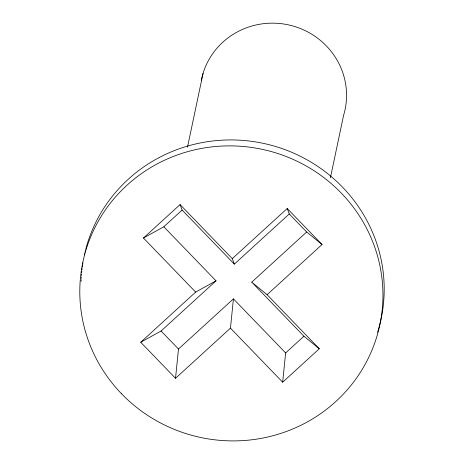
<?xml version="1.0" encoding="UTF-8"?>
<svg xmlns="http://www.w3.org/2000/svg" width="464" height="464" viewBox="0 0 464 464"><rect width="100%" height="100%" fill="white"/><g stroke="black" fill="none" stroke-linecap="round" stroke-linejoin="round"><path stroke-width="0.7" d="M195.657 292.088L143.451 238.015L163.815 226.78L216.021 280.848L195.657 292.088L140.72 342.252L175.525 378.299L178.483 349.032L233.427 298.874L285.633 352.942L282.669 382.208L230.463 328.135L233.427 298.874M187.497 147.175L203.041 73.428M330.409 177.874L343.557 115.466A73.353 71.207 11.9 0 0 290.499 25.352A73.353 71.207 11.9 0 0 201.306 80.371M143.451 238.015L180.078 204.578L232.284 258.645L234.337 264.126L289.275 213.968L287.222 208.487L232.284 258.645M163.815 226.78L182.126 210.059L180.078 204.578M140.72 342.252L161.083 331.012L216.021 280.848M251.737 282.153L306.675 231.988L322.028 244.534L267.09 294.698L251.737 282.153L303.943 336.226L319.296 348.766L282.669 382.208M175.525 378.299L230.463 328.135M285.633 352.942L303.943 336.226M287.222 208.487L322.028 244.534M289.275 213.968L306.675 231.988M267.09 294.698L319.296 348.766M182.126 210.059L234.337 264.126M161.083 331.012L178.483 349.032M85.712 249.412A151.763 147.32 11.9 0 1 273.47 145.876A151.763 147.32 11.9 0 1 377.574 332.288M81.119 281.207A151.763 147.32 11.9 0 1 81.171 279.792M81.235 278.377A151.763 147.32 11.9 0 1 81.316 276.956M81.409 275.535A151.763 147.32 11.9 0 1 81.513 274.108M81.641 272.687A151.763 147.32 11.9 0 1 81.774 271.26M81.925 269.833A151.763 147.32 11.9 0 1 82.093 268.412M82.273 266.986A151.763 147.32 11.9 0 1 82.464 265.565M82.673 264.144A151.763 147.32 11.9 0 1 82.899 262.723M84.378 254.968A151.763 147.32 11.9 0 1 84.692 253.57M85.022 252.178A151.763 147.32 11.9 0 1 85.359 250.792M121.493 393.716A151.763 147.32 11.9 0 0 376.739 336.887A151.763 147.32 11.9 0 0 195.889 149.576A151.763 147.32 11.9 0 0 121.493 393.716"/></g></svg>
